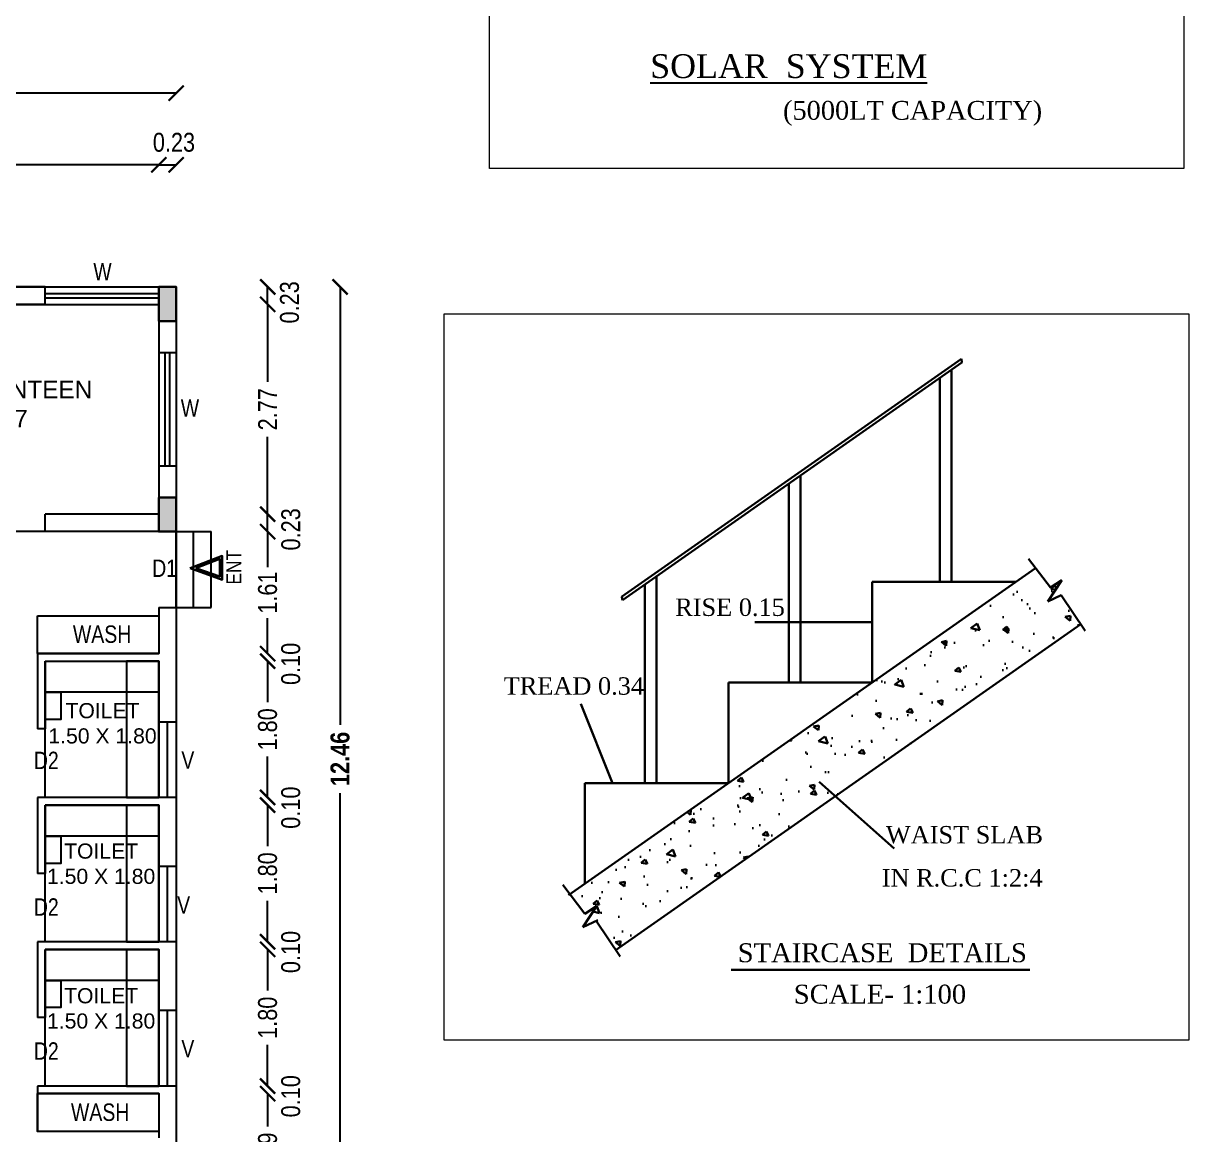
# Model space of a CAD drawing. Header units: metres. Extents: x -488 to 4759, y 38 to 2071.
# Drawn here: x 1212.29 to 1227.67, y 140.71 to 155.38 of the extents above; entities that cross this region are included whole.
import ezdxf

# ---------------------------------------------------------------- set-up
doc = ezdxf.new("R2010")
doc.units = ezdxf.units.M
doc.header["$MEASUREMENT"] = 0
doc.linetypes.add('HIDDEN2', pattern=[0.1875, 0.125, -0.0625])
for name, color, linetype in [('0 @ 1', 7, 'Continuous'), ('BLK_1_FLR_1_URINAL', 235, 'Continuous'), ('BLK_2_FLR_0_CARPET_AREA', 10, 'Continuous'), ('BLK_2_FLR_0_REGULAR_ROOM_0', 117, 'Continuous'), ('BLK_2_FLR_0_WASH', 60, 'Continuous'), ('BLK_2_FLR_0_WATER_CLOSET', 213, 'Continuous')]:
    doc.layers.add(name, color=color, linetype=linetype)
doc.layers.add('BLK_2_COVERED_AREA', color=140, linetype='Continuous', plot=False)
doc.layers.add('BLK_2_FLR_0_BLT_UP_AREA', color=1, linetype='Continuous', plot=False)
doc.layers.add('BLK_2_FLR_1_BATH', color=205, linetype='Continuous', lineweight=0)
doc.styles.add('2', font='swissc.ttf', dxfattribs={"height": 0.23})
doc.styles.add('CODE', font='swissc.ttf', dxfattribs={"height": 0.25})
doc.styles.add('Dutch-RO- S.B', font='romantic.ttf')
doc.styles.add('sa1', font='', dxfattribs={"height": 72})
doc.styles.add('SUBBU3', font='swissl.ttf', dxfattribs={"width": 0.8})
doc.styles.get('sa1').set_extended_font_data('Abadi MT Condensed Light')
doc.linetypes.add('ZIGZAG', pattern='A,0.0001,-0.2,[131,ltypeshp.shx,S=0.2,R=0,X=-0.2,Y=0],-0.4,[131,ltypeshp.shx,S=0.2,R=180,X=0.2,Y=0],-0.2', length=0.8001)
doc.dimstyles.new('OUTER', dxfattribs={"dimscale": 0, "dimtxt": 0.3, "dimasz": 0.18, "dimexe": 0.18, "dimexo": 0.0625, "dimgap": 0.09, "dimtad": 0, "dimzin": 0, "dimdsep": 46, "dimtxsty": 'CODE', "dimcen": 0.09, "dimse1": 1, "dimse2": 1, "dimclrd": 8, "dimclrt": 1, "dimadec": 0, "dimazin": 0, "dimtfac": 1, "dimtofl": 0, "dimtmove": 0, "dimatfit": 3, "dimfxl": 0, "dimtolj": 1, "dimtzin": 0, "dimarcsym": 0})

# ---------------------------------------------------------------- blocks, each defined once
blk = doc.blocks.new('_ArchTick')
at = {"const_width": 0.15}
blk.add_lwpolyline([(-0.5, -0.5), (0.5, 0.5)], dxfattribs=at)
blk = doc.blocks.new('*D121')
at = {"color": 0, "lineweight": -2}
for p, q in [((1215.511, 141.25), (1215.511, 140.819)), ((1215.511, 139.668), (1215.511, 140.099))]:
    blk.add_line(p, q, dxfattribs=at)
at = {"layer": 'Defpoints', "color": 0, "lineweight": -2}
for p in [(1213.785, 141.25), (1215.511, 141.25), (1213.533, 139.668)]:
    blk.add_point(p, dxfattribs=at)
at = {"color": 0, "lineweight": -2, "xscale": 0.2, "yscale": 0.2, "zscale": 0.2}
for p, rotation in [((1215.511, 141.25), 90), ((1215.511, 139.668), 270)]:
    blk.add_blockref('_ArchTick', p, dxfattribs=dict(at, rotation=rotation))
at = {"color": 0, "lineweight": -2, "insert": (1215.511, 140.459), "char_height": 0.25, "attachment_point": 5, "rotation": 90, "style": 'CODE'}
blk.add_mtext('\\A1;1.59', dxfattribs=at)
blk = doc.blocks.new('*D122')
at = {"color": 0, "lineweight": -2}
for p, q in [((1215.511, 141.35), (1215.511, 141.55)), ((1215.511, 141.25), (1215.511, 141.05))]:
    blk.add_line(p, q, dxfattribs=at)
at = {"layer": 'Defpoints', "color": 0, "lineweight": -2}
for p in [(1213.796, 141.35), (1215.511, 141.35), (1213.785, 141.25)]:
    blk.add_point(p, dxfattribs=at)
at = {"color": 0, "lineweight": -2, "xscale": 0.2, "yscale": 0.2, "zscale": 0.2}
for p, rotation in [((1215.511, 141.35), 270), ((1215.511, 141.25), 90)]:
    blk.add_blockref('_ArchTick', p, dxfattribs=dict(at, rotation=rotation))
at = {"color": 0, "lineweight": -2, "insert": (1215.817, 141.216), "char_height": 0.25, "attachment_point": 5, "rotation": 90, "style": 'CODE'}
blk.add_mtext('\\A1;0.10', dxfattribs=at)
blk = doc.blocks.new('*D123')
at = {"color": 0, "lineweight": -2}
for p, q in [((1215.511, 143.155), (1215.511, 142.612)), ((1215.511, 141.35), (1215.511, 141.893))]:
    blk.add_line(p, q, dxfattribs=at)
at = {"layer": 'Defpoints', "color": 0, "lineweight": -2}
for p in [(1213.832, 143.155), (1215.511, 143.155), (1213.796, 141.35)]:
    blk.add_point(p, dxfattribs=at)
at = {"color": 0, "lineweight": -2, "xscale": 0.2, "yscale": 0.2, "zscale": 0.2}
for p, rotation in [((1215.511, 143.155), 90), ((1215.511, 141.35), 270)]:
    blk.add_blockref('_ArchTick', p, dxfattribs=dict(at, rotation=rotation))
at = {"color": 0, "lineweight": -2, "insert": (1215.511, 142.252), "char_height": 0.25, "attachment_point": 5, "rotation": 90, "style": 'CODE'}
blk.add_mtext('\\A1;1.80', dxfattribs=at)
blk = doc.blocks.new('*D124')
at = {"color": 0, "lineweight": -2}
for p, q in [((1215.511, 143.255), (1215.511, 143.455)), ((1215.511, 143.155), (1215.511, 142.955))]:
    blk.add_line(p, q, dxfattribs=at)
at = {"layer": 'Defpoints', "color": 0, "lineweight": -2}
for p in [(1213.8, 143.255), (1215.511, 143.255), (1213.832, 143.155)]:
    blk.add_point(p, dxfattribs=at)
at = {"color": 0, "lineweight": -2, "xscale": 0.2, "yscale": 0.2, "zscale": 0.2}
for p, rotation in [((1215.511, 143.255), 270), ((1215.511, 143.155), 90)]:
    blk.add_blockref('_ArchTick', p, dxfattribs=dict(at, rotation=rotation))
at = {"color": 0, "lineweight": -2, "insert": (1215.817, 143.12), "char_height": 0.25, "attachment_point": 5, "rotation": 90, "style": 'CODE'}
blk.add_mtext('\\A1;0.10', dxfattribs=at)
blk = doc.blocks.new('*D125')
at = {"color": 0, "lineweight": -2}
for p, q in [((1215.511, 145.059), (1215.511, 144.517)), ((1215.511, 143.255), (1215.511, 143.797))]:
    blk.add_line(p, q, dxfattribs=at)
at = {"layer": 'Defpoints', "color": 0, "lineweight": -2}
for p in [(1213.711, 145.059), (1215.511, 145.059), (1213.8, 143.255)]:
    blk.add_point(p, dxfattribs=at)
at = {"color": 0, "lineweight": -2, "xscale": 0.2, "yscale": 0.2, "zscale": 0.2}
for p, rotation in [((1215.511, 145.059), 90), ((1215.511, 143.255), 270)]:
    blk.add_blockref('_ArchTick', p, dxfattribs=dict(at, rotation=rotation))
at = {"color": 0, "lineweight": -2, "insert": (1215.511, 144.157), "char_height": 0.25, "attachment_point": 5, "rotation": 90, "style": 'CODE'}
blk.add_mtext('\\A1;1.80', dxfattribs=at)
blk = doc.blocks.new('*D126')
at = {"color": 0, "lineweight": -2}
for p, q in [((1215.511, 145.159), (1215.511, 145.359)), ((1215.511, 145.059), (1215.511, 144.859))]:
    blk.add_line(p, q, dxfattribs=at)
at = {"layer": 'Defpoints', "color": 0, "lineweight": -2}
for p in [(1213.711, 145.159), (1215.511, 145.159), (1213.711, 145.059)]:
    blk.add_point(p, dxfattribs=at)
at = {"color": 0, "lineweight": -2, "xscale": 0.2, "yscale": 0.2, "zscale": 0.2}
for p, rotation in [((1215.511, 145.159), 270), ((1215.511, 145.059), 90)]:
    blk.add_blockref('_ArchTick', p, dxfattribs=dict(at, rotation=rotation))
at = {"color": 0, "lineweight": -2, "insert": (1215.817, 145.025), "char_height": 0.25, "attachment_point": 5, "rotation": 90, "style": 'CODE'}
blk.add_mtext('\\A1;0.10', dxfattribs=at)
blk = doc.blocks.new('*D127')
at = {"color": 0, "lineweight": -2}
for p, q in [((1215.511, 146.958), (1215.511, 146.418)), ((1215.511, 145.159), (1215.511, 145.698))]:
    blk.add_line(p, q, dxfattribs=at)
at = {"layer": 'Defpoints', "color": 0, "lineweight": -2}
for p in [(1213.698, 146.958), (1215.511, 146.958), (1213.711, 145.159)]:
    blk.add_point(p, dxfattribs=at)
at = {"color": 0, "lineweight": -2, "xscale": 0.2, "yscale": 0.2, "zscale": 0.2}
for p, rotation in [((1215.511, 146.958), 90), ((1215.511, 145.159), 270)]:
    blk.add_blockref('_ArchTick', p, dxfattribs=dict(at, rotation=rotation))
at = {"color": 0, "lineweight": -2, "insert": (1215.511, 146.058), "char_height": 0.25, "attachment_point": 5, "rotation": 90, "style": 'CODE'}
blk.add_mtext('\\A1;1.80', dxfattribs=at)
blk = doc.blocks.new('*D128')
at = {"color": 0, "lineweight": -2}
for p, q in [((1215.511, 147.058), (1215.511, 147.258)), ((1215.511, 146.958), (1215.511, 146.758))]:
    blk.add_line(p, q, dxfattribs=at)
at = {"layer": 'Defpoints', "color": 0, "lineweight": -2}
for p in [(1213.698, 147.058), (1213.698, 146.958), (1215.511, 147.058)]:
    blk.add_point(p, dxfattribs=at)
at = {"color": 0, "lineweight": -2, "xscale": 0.2, "yscale": 0.2, "zscale": 0.2}
for p, rotation in [((1215.511, 147.058), 270), ((1215.511, 146.958), 90)]:
    blk.add_blockref('_ArchTick', p, dxfattribs=dict(at, rotation=rotation))
at = {"color": 0, "lineweight": -2, "insert": (1215.817, 146.923), "char_height": 0.25, "attachment_point": 5, "rotation": 90, "style": 'CODE'}
blk.add_mtext('\\A1;0.10', dxfattribs=at)
blk = doc.blocks.new('*D129')
at = {"color": 0, "lineweight": -2}
for p, q in [((1215.511, 148.668), (1215.511, 148.2)), ((1215.511, 147.058), (1215.511, 147.525))]:
    blk.add_line(p, q, dxfattribs=at)
at = {"layer": 'Defpoints', "color": 0, "lineweight": -2}
for p in [(1213.649, 148.668), (1215.511, 148.668), (1213.698, 147.058)]:
    blk.add_point(p, dxfattribs=at)
at = {"color": 0, "lineweight": -2, "xscale": 0.2, "yscale": 0.2, "zscale": 0.2}
for p, rotation in [((1215.511, 148.668), 90), ((1215.511, 147.058), 270)]:
    blk.add_blockref('_ArchTick', p, dxfattribs=dict(at, rotation=rotation))
at = {"color": 0, "lineweight": -2, "insert": (1215.511, 147.863), "char_height": 0.25, "attachment_point": 5, "rotation": 90, "style": 'CODE'}
blk.add_mtext('\\A1;1.61', dxfattribs=at)
blk = doc.blocks.new('*D130')
at = {"color": 0, "lineweight": -2}
blk.add_line((1215.511, 148.668), (1215.511, 148.898), dxfattribs=at)
at = {"layer": 'Defpoints', "color": 0, "lineweight": -2}
for p in [(1213.579, 148.898), (1215.511, 148.898), (1213.649, 148.668)]:
    blk.add_point(p, dxfattribs=at)
at = {"color": 0, "lineweight": -2, "xscale": 0.2, "yscale": 0.2, "zscale": 0.2}
for p, rotation in [((1215.511, 148.898), 90), ((1215.511, 148.668), 270)]:
    blk.add_blockref('_ArchTick', p, dxfattribs=dict(at, rotation=rotation))
at = {"color": 0, "lineweight": -2, "insert": (1215.818, 148.698), "char_height": 0.25, "attachment_point": 5, "rotation": 90, "style": 'CODE'}
blk.add_mtext('\\A1;0.23', dxfattribs=at)
blk = doc.blocks.new('*D131')
at = {"color": 0, "lineweight": -2}
for p, q in [((1215.511, 151.668), (1215.511, 150.647)), ((1215.511, 148.898), (1215.511, 149.918))]:
    blk.add_line(p, q, dxfattribs=at)
at = {"layer": 'Defpoints', "color": 0, "lineweight": -2}
for p in [(1213.899, 151.668), (1215.511, 151.668), (1213.579, 148.898)]:
    blk.add_point(p, dxfattribs=at)
at = {"color": 0, "lineweight": -2, "xscale": 0.2, "yscale": 0.2, "zscale": 0.2}
for p, rotation in [((1215.511, 151.668), 90), ((1215.511, 148.898), 270)]:
    blk.add_blockref('_ArchTick', p, dxfattribs=dict(at, rotation=rotation))
at = {"color": 0, "lineweight": -2, "insert": (1215.511, 150.283), "char_height": 0.25, "attachment_point": 5, "rotation": 90, "style": 'CODE'}
blk.add_mtext('\\A1;2.77', dxfattribs=at)
blk = doc.blocks.new('*D132')
at = {"color": 0, "lineweight": -2}
blk.add_line((1215.511, 151.668), (1215.511, 151.898), dxfattribs=at)
at = {"layer": 'Defpoints', "color": 0, "lineweight": -2}
for p in [(1213.893, 151.898), (1215.511, 151.898), (1213.899, 151.668)]:
    blk.add_point(p, dxfattribs=at)
at = {"color": 0, "lineweight": -2, "xscale": 0.2, "yscale": 0.2, "zscale": 0.2}
for p, rotation in [((1215.511, 151.898), 90), ((1215.511, 151.668), 270)]:
    blk.add_blockref('_ArchTick', p, dxfattribs=dict(at, rotation=rotation))
at = {"color": 0, "lineweight": -2, "insert": (1215.801, 151.694), "char_height": 0.25, "attachment_point": 5, "rotation": 90, "style": 'CODE'}
blk.add_mtext('\\A1;0.23', dxfattribs=at)
blk = doc.blocks.new('*D134')
at = {"color": 0, "lineweight": -2}
for p, q in [((1216.468, 151.898), (1216.468, 146.117)), ((1216.468, 139.438), (1216.468, 145.218))]:
    blk.add_line(p, q, dxfattribs=at)
at = {"layer": 'Defpoints', "color": 0, "lineweight": -2}
for p in [(1214.304, 151.898), (1216.468, 151.898), (1214.304, 139.438)]:
    blk.add_point(p, dxfattribs=at)
at = {"color": 0, "lineweight": -2, "xscale": 0.2, "yscale": 0.2, "zscale": 0.2}
for p, rotation in [((1216.468, 151.898), 90), ((1216.468, 139.438), 270)]:
    blk.add_blockref('_ArchTick', p, dxfattribs=dict(at, rotation=rotation))
at = {"color": 0, "lineweight": -2, "insert": (1216.468, 145.668), "char_height": 0.25, "attachment_point": 5, "rotation": 90, "style": 'CODE'}
blk.add_mtext('\\A1;{\\fSwis721 Cn BT|b1|i0|c0|p34;12.46}', dxfattribs=at)
blk = doc.blocks.new('*D143')
at = {"color": 0, "lineweight": -2}
for p, q in [((1209.074, 153.509), (1211.209, 153.509)), ((1214.074, 153.509), (1211.939, 153.509))]:
    blk.add_line(p, q, dxfattribs=at)
at = {"layer": 'Defpoints', "color": 0, "lineweight": -2}
for p in [(1214.074, 153.509), (1214.074, 151.177), (1209.074, 150.994)]:
    blk.add_point(p, dxfattribs=at)
at = {"color": 0, "lineweight": -2, "xscale": 0.2, "yscale": 0.2, "zscale": 0.2, "rotation": 180}
blk.add_blockref('_ArchTick', (1209.074, 153.509), dxfattribs=at)
at = {"color": 0, "lineweight": -2, "xscale": 0.2, "yscale": 0.2, "zscale": 0.2}
blk.add_blockref('_ArchTick', (1214.074, 153.509), dxfattribs=at)
at = {"color": 0, "lineweight": -2, "insert": (1211.574, 153.509), "char_height": 0.25, "attachment_point": 5, "style": 'CODE'}
blk.add_mtext('\\A1;5.00', dxfattribs=at)
blk = doc.blocks.new('*D144')
at = {"color": 0, "lineweight": -2}
blk.add_line((1214.074, 153.509), (1214.304, 153.509), dxfattribs=at)
at = {"layer": 'Defpoints', "color": 0, "lineweight": -2}
for p in [(1214.304, 153.509), (1214.074, 151.177), (1214.304, 151.188)]:
    blk.add_point(p, dxfattribs=at)
at = {"color": 0, "lineweight": -2, "xscale": 0.2, "yscale": 0.2, "zscale": 0.2, "rotation": 180}
blk.add_blockref('_ArchTick', (1214.074, 153.509), dxfattribs=at)
at = {"color": 0, "lineweight": -2, "xscale": 0.2, "yscale": 0.2, "zscale": 0.2}
blk.add_blockref('_ArchTick', (1214.304, 153.509), dxfattribs=at)
at = {"color": 0, "lineweight": -2, "insert": (1214.274, 153.805), "char_height": 0.25, "attachment_point": 5, "style": 'CODE'}
blk.add_mtext('\\A1;0.23', dxfattribs=at)
blk = doc.blocks.new('*D146')
at = {"color": 0, "lineweight": -2}
for p, q in [((1198.614, 154.456), (1206.01, 154.456)), ((1214.304, 154.456), (1206.908, 154.456))]:
    blk.add_line(p, q, dxfattribs=at)
at = {"layer": 'Defpoints', "color": 0, "lineweight": -2}
for p in [(1214.304, 154.456), (1198.614, 151.898), (1214.304, 151.898)]:
    blk.add_point(p, dxfattribs=at)
at = {"color": 0, "lineweight": -2, "xscale": 0.2, "yscale": 0.2, "zscale": 0.2, "rotation": 180}
blk.add_blockref('_ArchTick', (1198.614, 154.456), dxfattribs=at)
at = {"color": 0, "lineweight": -2, "xscale": 0.2, "yscale": 0.2, "zscale": 0.2}
blk.add_blockref('_ArchTick', (1214.304, 154.456), dxfattribs=at)
at = {"color": 0, "lineweight": -2, "insert": (1206.459, 154.456), "char_height": 0.25, "attachment_point": 5, "style": 'CODE'}
blk.add_mtext('\\A1;{\\fSwis721 Cn BT|b1|i0|c0|p34;15.69}', dxfattribs=at)

msp = doc.modelspace()

# ---------------------------------------------------------------- hatches: boundary and pattern name
at = {"lineweight": 30}
h = msp.add_hatch(color=256, dxfattribs=at)
h.dxf.hatch_style = 1
h.paths.add_polyline_path([(1214.30389, 151.44773), (1214.30389, 151.89773), (1214.07389, 151.89764), (1214.07389, 151.44764)])
h = msp.add_hatch(color=256, dxfattribs=at)
h.dxf.hatch_style = 1
h.paths.add_polyline_path([(1214.30389, 148.66764), (1214.30389, 149.11764), (1214.07389, 149.11756), (1214.07389, 148.66756)])
at = {"linetype": 'ByBlock', "lineweight": 30, "ltscale": 0.5}
h = msp.add_hatch(dxfattribs=at)
h.set_pattern_fill('AR-CONC', color=256, scale=0.109023, angle=120, style=0)
h.set_pattern_definition([(170, (257.7219, 491.64564), (-0.33174054, 0.7114199), [0.0817672, -0.89943906]), (115, (257.7219, 491.6456), (-0.634559, -0.5410352), [0.06541375, -0.71955125]), (220.4514, (257.69426, 491.7049), (-0.9662994, 0.17038543), [0.0694914, -0.7644056]), (166.1842, (257.5331, 491.5366), (-0.4254912, 1.0978797), [0.1226508, -1.3491586]), (216.6356, (257.4976, 491.6281), (-1.4292274, 0.351471), [0.1042371, -1.1466082]), (111.1842, (257.5331, 491.5366), (-1.4292277, 0.3514699), [0.0981206, -1.0793269]), (141, (257.52576, 491.6583), (0.0547564, 0.78305286), [0.0817672, -0.89943906]), (86, (257.5258, 491.6583), (-0.81729686, -0.16555976), [0.06541375, -0.71955125]), (191.4514, (257.5303, 491.72354), (-0.76254, 0.6174937), [0.0694914, -0.7644056]), (157.5, (257.7219, 491.64564), (-0.32093562, -0.16998437), [0, -0.71082941, 0, -0.73045354, 0, -0.72227682]), (127.5, (257.7219, 491.64564), (-0.51579323, 0.03338178), [0, -0.41646754, 0, -0.69447598, 0, -0.27528286]), (87.5, (257.84346, 491.4351), (-0.26969885, 0.516312064), [0, -0.2725573, 0, -0.85037875, 0, -1.12838718]), (77.5, (257.89797, 491.34067), (-0.41241902, 0.49605596), [0, -0.35432448, 0, -0.5647387, 0, -0.80131843])])
h.paths.add_polyline_path([(1226.24634, 147.44561), (1225.9886, 147.82829), (1225.81435, 147.74585), (1225.99916, 148.02757), (1225.84698, 147.92923), (1225.65139, 148.1871), (1219.48467, 143.87039), (1219.67739, 143.6163), (1219.82957, 143.71465), (1219.64477, 143.43292), (1219.84005, 143.52531), (1220.09826, 143.14195)])

# ---------------------------------------------------------------- linework, layer by layer
for p, q in [((1212.57389, 151.89764), (1212.07389, 151.89764)), ((1212.57389, 151.66764), (1212.57389, 151.89764)), ((1214.07389, 151.89764), (1214.07389, 151.03264)), ((1214.30389, 151.89764), (1214.07389, 151.89764)), ((1214.30389, 151.89764), (1214.30389, 151.03264)), ((1212.57389, 151.81264), (1214.07389, 151.81264)), ((1212.57389, 151.75264), (1214.07389, 151.75264)), ((1212.57389, 151.66764), (1212.07389, 151.66764)), ((1214.07389, 151.03264), (1214.30389, 151.03264)), ((1214.15889, 149.53264), (1214.15889, 151.03264)), ((1214.21889, 149.53264), (1214.21889, 151.03264)), ((1214.07389, 149.53264), (1214.07389, 148.89764)), ((1214.30389, 149.53264), (1214.07389, 149.53264)), ((1214.30389, 149.53264), (1214.30389, 148.66764)), ((1214.07389, 148.89764), (1212.57389, 148.89764)), ((1212.57389, 148.66764), (1212.57389, 148.89764)), ((1214.30389, 148.66764), (1212.57389, 148.66764)), ((1214.30389, 147.66764), (1214.30389, 148.66764)), ((1214.53389, 147.66764), (1214.53389, 148.66764)), ((1214.76389, 147.66764), (1214.76389, 148.66764)), ((1214.07389, 147.66764), (1214.07389, 147.05764)), ((1214.07389, 147.66764), (1214.30389, 147.66764)), ((1214.30389, 147.66764), (1214.30389, 140.66764)), ((1212.47389, 147.55764), (1214.07389, 147.55764)), ((1212.47389, 147.05764), (1212.47389, 147.55764)), ((1212.47389, 147.05764), (1214.07389, 147.05764)), ((1212.47389, 147.05764), (1212.47389, 146.06314)), ((1212.57389, 146.95764), (1214.07389, 146.95764)), ((1212.57389, 146.95764), (1212.57389, 146.06314)), ((1214.07389, 146.95764), (1214.07389, 145.15889)), ((1212.57389, 146.06314), (1212.47389, 146.06314)), ((1214.07389, 146.15889), (1214.30389, 146.15889)), ((1214.07389, 145.15889), (1212.47389, 145.15889)), ((1212.47389, 145.15889), (1212.47389, 144.15429)), ((1214.30389, 145.15889), (1214.07389, 145.15889)), ((1214.07389, 145.05889), (1212.57389, 145.05889)), ((1212.57389, 145.05889), (1212.57389, 144.15429)), ((1214.07389, 145.05889), (1214.07389, 143.25459)), ((1214.07389, 144.25459), (1214.30389, 144.25459)), ((1212.57389, 144.15429), (1212.47389, 144.15429)), ((1214.07389, 143.25459), (1212.47389, 143.25459)), ((1212.47389, 143.25459), (1212.47389, 142.25345)), ((1214.30389, 143.25459), (1214.07389, 143.25459)), ((1214.07389, 143.15459), (1212.57389, 143.15459)), ((1212.57389, 143.15459), (1212.57389, 142.25345)), ((1214.07389, 143.15459), (1214.07389, 141.3503)), ((1214.07389, 142.3503), (1214.30389, 142.3503)), ((1212.57389, 142.25345), (1212.47389, 142.25345)), ((1214.07389, 141.3503), (1212.47389, 141.3503)), ((1212.47389, 141.3503), (1212.47389, 140.7503)), ((1214.30389, 141.3503), (1214.07389, 141.3503)), ((1214.07389, 141.2503), (1212.47389, 141.2503)), ((1214.07389, 141.2503), (1214.07389, 140.66764)), ((1214.07389, 140.7503), (1212.47389, 140.7503))]:
    msp.add_line(p, q)
at = {"lineweight": 13}
for p, q in [((1212.57389, 151.89764), (1214.07389, 151.89764)), ((1212.57389, 151.66764), (1214.07389, 151.66764)), ((1214.07389, 149.53264), (1214.07389, 151.03264)), ((1214.30389, 149.53264), (1214.30389, 151.03264))]:
    msp.add_line(p, q, dxfattribs=at)
at = {"lineweight": 30}
for p, q in [((1220.18239, 147.80587), (1224.67436, 150.95025)), ((1224.67436, 150.95025), (1224.67857, 150.89996)), ((1220.19779, 147.76342), (1224.67857, 150.89996)), ((1219.48467, 143.87039), (1225.65139, 148.1871)), ((1225.55846, 148.30962), (1225.84698, 147.92923)), ((1225.99916, 148.02757), (1225.81435, 147.74585)), ((1225.84698, 147.92923), (1225.99916, 148.02757)), ((1223.49331, 148.00452), (1225.39056, 148.00452)), ((1223.49331, 146.67644), (1223.49331, 148.00452)), ((1225.81435, 147.74585), (1225.9886, 147.82829)), ((1225.9886, 147.82829), (1226.30534, 147.35802)), ((1220.09826, 143.14195), (1226.24634, 147.44561)), ((1221.59605, 145.34836), (1221.59605, 146.67644)), ((1221.59605, 146.67644), (1223.49331, 146.67644)), ((1219.6988, 145.34836), (1221.59605, 145.34836)), ((1219.6988, 144.02028), (1219.6988, 145.34836)), ((1219.41037, 144.00596), (1219.6989, 143.62557)), ((1219.85943, 143.72984), (1219.67463, 143.44811)), ((1219.6989, 143.62557), (1219.85107, 143.72391)), ((1219.67463, 143.44811), (1219.86991, 143.5405)), ((1219.84841, 143.53124), (1220.16561, 143.06029))]:
    msp.add_line(p, q, dxfattribs=at)
at = {"linetype": 'ByBlock', "lineweight": 30, "ltscale": 0.5}
for p, q in [((1224.54107, 150.80371), (1224.54107, 148.00452)), ((1224.38693, 148.00452), (1224.38693, 150.69582)), ((1222.39055, 146.67644), (1222.39055, 149.29835)), ((1222.54468, 149.40624), (1222.54468, 146.67644)), ((1220.64743, 148.07816), (1220.64743, 145.34836)), ((1220.49329, 145.34836), (1220.49329, 147.97027)), ((1224.54107, 148.00452), (1224.38693, 148.00452)), ((1220.1856, 147.80811), (1220.19779, 147.76342)), ((1222.54468, 146.67644), (1222.39055, 146.67644)), ((1220.64743, 145.34836), (1220.49329, 145.34836)), ((1221.6306, 142.88639), (1225.57342, 142.88639))]:
    msp.add_line(p, q, dxfattribs=at)
at = {"lineweight": -2}
for p, q in [((1214.30389, 148.66764), (1214.76389, 148.66764)), ((1214.30389, 147.66764), (1214.76389, 147.66764)), ((1214.18889, 145.15889), (1214.18889, 146.15889)), ((1214.18889, 143.25459), (1214.18889, 144.25459)), ((1214.18889, 141.3503), (1214.18889, 142.3503))]:
    msp.add_line(p, q, dxfattribs=at)
at = {"linetype": 'ZIGZAG', "lineweight": 18, "ltscale": 0.4}
for points in [[(1227.61017, 153.45965), (1218.44117, 153.45965), (1218.44117, 162.09592), (1227.61017, 162.09592)], [(1217.84194, 151.5419), (1227.67218, 151.5419), (1227.67218, 141.95638), (1217.84194, 141.95638)]]:
    msp.add_lwpolyline(points, close=True, dxfattribs=at)
at = {"lineweight": 30}
for points in [[(1214.30389, 151.44773), (1214.07389, 151.44764), (1214.07389, 151.89764), (1214.30389, 151.89773)], [(1214.30389, 148.66764), (1214.07389, 148.66756), (1214.07389, 149.11756), (1214.30389, 149.11764)], [(1214.49009, 148.18679), (1214.49009, 148.18679), (1214.91072, 148.03258), (1214.91072, 148.34792)], [(1214.56505, 148.1841), (1214.88072, 148.07491), (1214.88072, 148.30795)]]:
    msp.add_lwpolyline(points, close=True, dxfattribs=at)
at = {"lineweight": -2}
for points in [[(1212.47389, 147.55764), (1214.07389, 147.55764), (1214.07389, 147.05764), (1212.47389, 147.05764)], [(1212.47389, 141.2503), (1214.07389, 141.2503), (1214.07389, 140.7503), (1212.47389, 140.7503)]]:
    msp.add_lwpolyline(points, close=True, dxfattribs=at)
at = {"linetype": 'ByBlock', "lineweight": 30, "ltscale": 0.5}
for points in [[(1223.49331, 147.47349), (1221.94393, 147.47349)], [(1220.06446, 145.34836), (1219.64723, 146.39332)], [(1222.79272, 145.36543), (1223.78298, 144.48548)]]:
    msp.add_lwpolyline(points, dxfattribs=at)
at = {"layer": 'BLK_1_FLR_1_URINAL', "ltscale": 400}
for points in [[(1214.07389, 146.95764), (1213.64859, 146.95764), (1213.64859, 145.15889), (1214.07389, 145.15889)], [(1214.07389, 145.05889), (1213.64859, 145.05889), (1213.64859, 143.25459), (1214.07389, 143.25459)], [(1214.07389, 143.15459), (1213.64859, 143.15459), (1213.64859, 141.3503), (1214.07389, 141.3503)]]:
    msp.add_lwpolyline(points, close=True, dxfattribs=at)
at = {"layer": 'BLK_2_COVERED_AREA'}
msp.add_lwpolyline([(1198.61389, 151.89764), (1214.30389, 151.89764), (1214.30389, 139.43764), (1198.61389, 139.43764)], close=True, dxfattribs=at)
at = {"layer": 'BLK_2_FLR_0_BLT_UP_AREA', "color": 45}
msp.add_lwpolyline([(1198.61389, 151.89764), (1214.30389, 151.89764), (1214.30389, 139.43764), (1198.61389, 139.43764)], close=True, dxfattribs=at)
at = {"layer": 'BLK_2_FLR_0_CARPET_AREA', "color": 14}
msp.add_lwpolyline([(1199.42389, 151.66764), (1214.07389, 151.66764), (1214.07389, 148.66764), (1211.34389, 148.66764), (1211.34389, 139.66764), (1198.84389, 139.66764), (1198.84389, 144.06764), (1202.27389, 144.06764), (1202.27389, 148.66764), (1199.42389, 148.66764), (1199.42389, 151.66764)], close=True, dxfattribs=at)
at = {"layer": 'BLK_2_FLR_0_REGULAR_ROOM_0', "color": 4}
msp.add_lwpolyline([(1199.42389, 151.66764), (1214.07389, 151.66764), (1214.07389, 148.66764), (1211.34389, 148.66764), (1211.34389, 139.66764), (1198.84389, 139.66764), (1198.84389, 144.06764), (1202.27389, 144.06764), (1202.27389, 148.66764), (1199.42389, 148.66764), (1199.42389, 151.66764)], close=True, dxfattribs=at)
at = {"layer": 'BLK_2_FLR_0_WASH', "color": 60, "lineweight": -2}
for points in [[(1212.57389, 146.54825), (1212.78007, 146.54825), (1212.78007, 146.18884), (1212.57389, 146.18884)], [(1212.57389, 144.64949), (1212.78007, 144.64949), (1212.78007, 144.29009), (1212.57389, 144.29009)], [(1212.57389, 142.7452), (1212.78007, 142.7452), (1212.78007, 142.38579), (1212.57389, 142.38579)]]:
    msp.add_lwpolyline(points, close=True, dxfattribs=at)
at = {"layer": 'BLK_2_FLR_0_WATER_CLOSET', "color": 1, "ltscale": 400}
for points in [[(1212.57389, 146.95764), (1214.07389, 146.95764), (1214.07389, 146.54825), (1212.57389, 146.54825)], [(1212.57389, 145.05889), (1214.07389, 145.05889), (1214.07389, 144.64949), (1212.57389, 144.64949)]]:
    msp.add_lwpolyline(points, close=True, dxfattribs=at)
at = {"layer": 'BLK_2_FLR_0_WATER_CLOSET', "color": 2, "ltscale": 400}
msp.add_lwpolyline([(1212.57389, 143.15459), (1214.07389, 143.15459), (1214.07389, 142.7452), (1212.57389, 142.7452)], close=True, dxfattribs=at)
at = {"layer": 'BLK_2_FLR_1_BATH', "lineweight": -2}
for points in [[(1212.57389, 146.95764), (1214.07389, 146.95764), (1214.07389, 145.15889), (1212.57389, 145.15889)], [(1212.57389, 145.05889), (1214.07389, 145.05889), (1214.07389, 143.25459), (1212.57389, 143.25459)], [(1212.57389, 143.15459), (1214.07389, 143.15459), (1214.07389, 141.3503), (1212.57389, 141.3503)]]:
    msp.add_lwpolyline(points, close=True, dxfattribs=at)

# ---------------------------------------------------------------- texts
at = {"style": 'Dutch-RO- S.B'}
for s, height, p in [('%%USOLAR  SYSTEM', 0.3136, (1220.56221, 154.65493)), ('(5000LT CAPACITY)', 0.2478422, (1222.31622, 154.10416))]:
    msp.add_text(s, height=height, dxfattribs=at).set_placement(p)
at = {"lineweight": -2, "style": '2'}
msp.add_text('ENT', height=0.2, rotation=90, dxfattribs=at).set_placement((1215.16588, 147.96903))
at = {"lineweight": 30, "style": 'Dutch-RO- S.B'}
for s, height, p in [('RISE 0.15', 0.23, (1220.89265, 147.5554)), ('TREAD 0.34', 0.23, (1218.62789, 146.51587)), ('WAIST SLAB', 0.23, (1223.67348, 144.55288)), ('IN R.C.C 1:2:4', 0.23, (1223.61982, 143.98431)), ('STAIRCASE  DETAILS', 0.25, (1221.71758, 142.98516)), ('SCALE- 1:100', 0.25, (1222.45798, 142.43847))]:
    msp.add_text(s, height=height, dxfattribs=at).set_placement(p)
for s, insert, char_height, width, attachment_point, style in [('W', (1213.20923, 152.21553), 0.23, 0.2619959, 1, 'SUBBU3'), ('W', (1214.36402, 150.41396), 0.23, 0.2619959, 1, 'SUBBU3'), ('{\\C252;D1}', (1213.98681, 148.29949), 0.23, 0.2619959, 1, 'SUBBU3'), ('{\\C252;WASH}', (1212.94, 147.42993), 0.23, 0.2619959, 1, 'SUBBU3'), ('{\\fArial|b0|i0|c0|p34;\\C252;TOILET\\P1.50 X 1.80}', (1213.3309, 146.40556), 0.2, 1.6304992, 2, 'sa1'), ('{\\C252;D2}', (1212.42435, 145.76343), 0.23, 0.2619959, 1, 'SUBBU3'), ('V', (1214.37185, 145.76793), 0.23, 0.2619959, 1, 'SUBBU3'), ('{\\fArial|b0|i0|c0|p34;\\C252;TOILET\\P1.50 X 1.80}', (1213.3127, 144.55207), 0.2, 1.6304992, 2, 'sa1'), ('{\\C252;D2}', (1212.42435, 143.82865), 0.23, 0.2619959, 1, 'SUBBU3'), ('V', (1214.31656, 143.85476), 0.23, 0.2619959, 1, 'SUBBU3'), ('{\\fArial|b0|i0|c0|p34;\\C252;TOILET\\P1.50 X 1.80}', (1213.31274, 142.64283), 0.2, 1.6304992, 2, 'sa1'), ('{\\C252;D2}', (1212.42435, 141.92804), 0.23, 0.2619959, 1, 'SUBBU3'), ('V', (1214.37185, 141.95934), 0.23, 0.2619959, 1, 'SUBBU3'), ('{\\C252;WASH}', (1212.91436, 141.12056), 0.23, 0.2619959, 1, 'SUBBU3')]:
    msp.add_mtext(s, dxfattribs=dict(insert=insert, char_height=char_height, width=width, attachment_point=attachment_point, style=style))
at = {"linetype": 'HIDDEN2', "lineweight": 9, "ltscale": 10, "insert": (1211.52251, 150.65869), "char_height": 0.23, "width": 3.3181595, "attachment_point": 2, "style": 'sa1'}
msp.add_mtext("{\\fArial|b0|i0|c0|p34;\\C252;WORKER'S CANTEEN\\P5.00 X 2.77}", dxfattribs=at)

# ---------------------------------------------------------------- dimensions: what is measured, and where the dimension line sits
at = {"layer": '0 @ 1', "lineweight": -2}
dim = msp.add_linear_dim(base=(1214.30389, 154.45564), p1=(1198.61389, 151.89764), p2=(1214.30389, 151.89773), text='{\\fSwis721 Cn BT|b1|i0|c0|p34;<>}', dimstyle='OUTER', override={"dimscale": 1, "dimtxt": 0.25, "dimasz": 0.2, "dimblk": 'ArchTick', "dimclrd": 0, "dimclrt": 0, "dimtix": 0, "dimtofl": 0, "dimtmove": 0, "dimatfit": 3, "dimfxl": 25.4}, dxfattribs=at)
dim.commit()
dim.dimension.update_dxf_attribs({"geometry": '*D146', "text_midpoint": (1206.45889, 154.45564)})
dim = msp.add_linear_dim(base=(1214.30389, 153.50879), p1=(1214.07389, 151.17652), p2=(1214.30389, 151.18782), dimstyle='OUTER', override={"dimscale": 1, "dimtxt": 0.25, "dimasz": 0.2, "dimblk": 'ArchTick', "dimclrd": 0, "dimclrt": 0, "dimtix": 0, "dimtofl": 0, "dimtmove": 1, "dimatfit": 3, "dimfxl": 25.4}, dxfattribs=at)
dim.commit()
dim.dimension.update_dxf_attribs({"geometry": '*D144', "text_midpoint": (1214.27442, 153.80474), "dimtype": 128})
dim = msp.add_linear_dim(base=(1214.07389, 153.50879), p1=(1209.07389, 150.99359), p2=(1214.07389, 151.17652), dimstyle='OUTER', override={"dimscale": 1, "dimtxt": 0.25, "dimasz": 0.2, "dimblk": 'ArchTick', "dimclrd": 0, "dimclrt": 0, "dimtix": 0, "dimtofl": 0, "dimtmove": 1, "dimatfit": 3, "dimfxl": 25.4}, dxfattribs=at)
dim.commit()
dim.dimension.update_dxf_attribs({"geometry": '*D143', "text_midpoint": (1211.57389, 153.50879)})
for base, p1, p2, picture, middle in [((1215.5114, 151.89764), (1213.89923, 151.66764), (1213.89281, 151.89764), '*D132', (1215.80098, 151.69442)), ((1215.5114, 148.89764), (1213.64908, 148.66764), (1213.57878, 148.89764), '*D130', (1215.81762, 148.69845)), ((1215.5114, 147.05764), (1213.69789, 146.95764), (1213.69789, 147.05764), '*D128', (1215.81745, 146.9235)), ((1215.5114, 145.15889), (1213.71073, 145.05889), (1213.71073, 145.15889), '*D126', (1215.81745, 145.02474)), ((1215.5114, 143.25459), (1213.83187, 143.15459), (1213.79966, 143.25459), '*D124', (1215.81745, 143.12045)), ((1215.5114, 141.3503), (1213.78545, 141.2503), (1213.79613, 141.3503), '*D122', (1215.81745, 141.21615))]:
    dim = msp.add_linear_dim(base=base, p1=p1, p2=p2, angle=270, dimstyle='OUTER', override={"dimscale": 1, "dimtxt": 0.25, "dimasz": 0.2, "dimblk": 'ArchTick', "dimclrd": 0, "dimclrt": 0, "dimtix": 0, "dimtofl": 0, "dimtmove": 1, "dimatfit": 3, "dimfxl": 25.4}, dxfattribs=at)
    dim.commit()
    dim.dimension.update_dxf_attribs({"geometry": picture, "text_midpoint": middle, "dimtype": 128})
for base, p1, p2, text, override, picture, middle in [((1216.46762, 151.89773), (1214.30389, 139.43764), (1214.30389, 151.89773), '{\\fSwis721 Cn BT|b1|i0|c0|p34;<>}', {"dimscale": 1, "dimtxt": 0.25, "dimasz": 0.2, "dimblk": 'ArchTick', "dimclrd": 0, "dimclrt": 0, "dimtix": 0, "dimtofl": 0, "dimtmove": 0, "dimatfit": 3, "dimfxl": 25.4}, '*D134', (1216.46762, 145.66769)), ((1215.5114, 141.2503), (1213.53306, 139.66764), (1213.78545, 141.2503), '1.59', {"dimscale": 1, "dimtxt": 0.25, "dimasz": 0.2, "dimblk": 'ArchTick', "dimclrd": 0, "dimclrt": 0, "dimtix": 0, "dimtofl": 0, "dimtmove": 1, "dimatfit": 3, "dimfxl": 25.4}, '*D121', (1215.5114, 140.45897))]:
    dim = msp.add_linear_dim(base=base, p1=p1, p2=p2, angle=270, text=text, dimstyle='OUTER', override=override, dxfattribs=at)
    dim.commit()
    dim.dimension.update_dxf_attribs({"geometry": picture, "text_midpoint": middle})
for base, p1, p2, picture, middle in [((1215.5114, 151.66764), (1213.57878, 148.89764), (1213.89923, 151.66764), '*D131', (1215.5114, 150.28264)), ((1215.5114, 148.66764), (1213.69789, 147.05764), (1213.64908, 148.66764), '*D129', (1215.5114, 147.86264)), ((1215.5114, 146.95764), (1213.71073, 145.15889), (1213.69789, 146.95764), '*D127', (1215.5114, 146.05827)), ((1215.5114, 145.05889), (1213.79966, 143.25459), (1213.71073, 145.05889), '*D125', (1215.5114, 144.15674)), ((1215.5114, 143.15459), (1213.79613, 141.3503), (1213.83187, 143.15459), '*D123', (1215.5114, 142.25245))]:
    dim = msp.add_linear_dim(base=base, p1=p1, p2=p2, angle=270, dimstyle='OUTER', override={"dimscale": 1, "dimtxt": 0.25, "dimasz": 0.2, "dimblk": 'ArchTick', "dimclrd": 0, "dimclrt": 0, "dimtix": 0, "dimtofl": 0, "dimtmove": 1, "dimatfit": 3, "dimfxl": 25.4}, dxfattribs=at)
    dim.commit()
    dim.dimension.update_dxf_attribs({"geometry": picture, "text_midpoint": middle})

doc.saveas('drawing.dxf')
